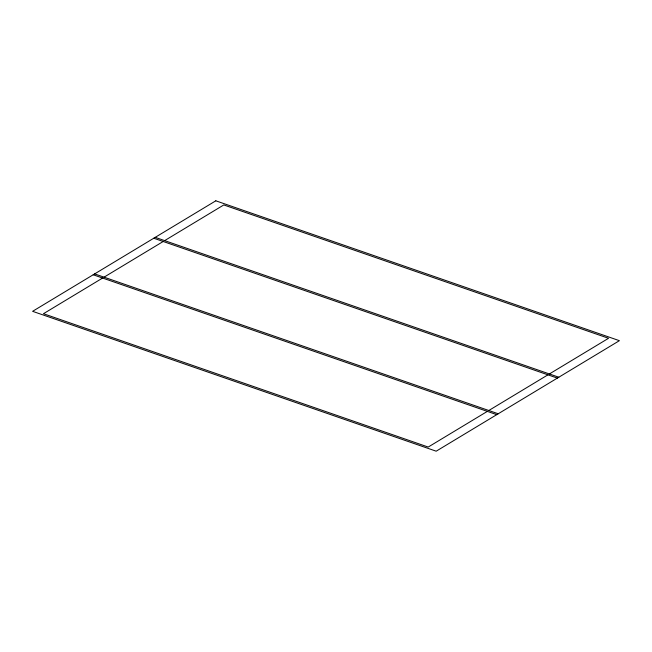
<?xml version="1.0" encoding="UTF-8"?>
<svg xmlns="http://www.w3.org/2000/svg" width="652" height="652" viewBox="0 0 652 652"><rect width="100%" height="100%" fill="white"/><g stroke="black" fill="none" stroke-linecap="round" stroke-linejoin="round"><path stroke-width="0.98" d="M102.608 278.037L43.464 313.71L428.209 447.052L487.354 411.379M104.051 277.165L163.196 241.493M164.646 240.621L223.791 204.948L608.536 338.29L549.391 373.963M488.804 410.507L547.949 374.835M155.225 237.352L558.813 377.223M153.782 238.233L557.362 378.095M94.638 273.905L498.218 413.767M93.187 274.777L496.775 414.648M215.82 200.808L32.6 311.322L436.18 451.192L619.4 340.678L215.82 200.808"/></g></svg>
